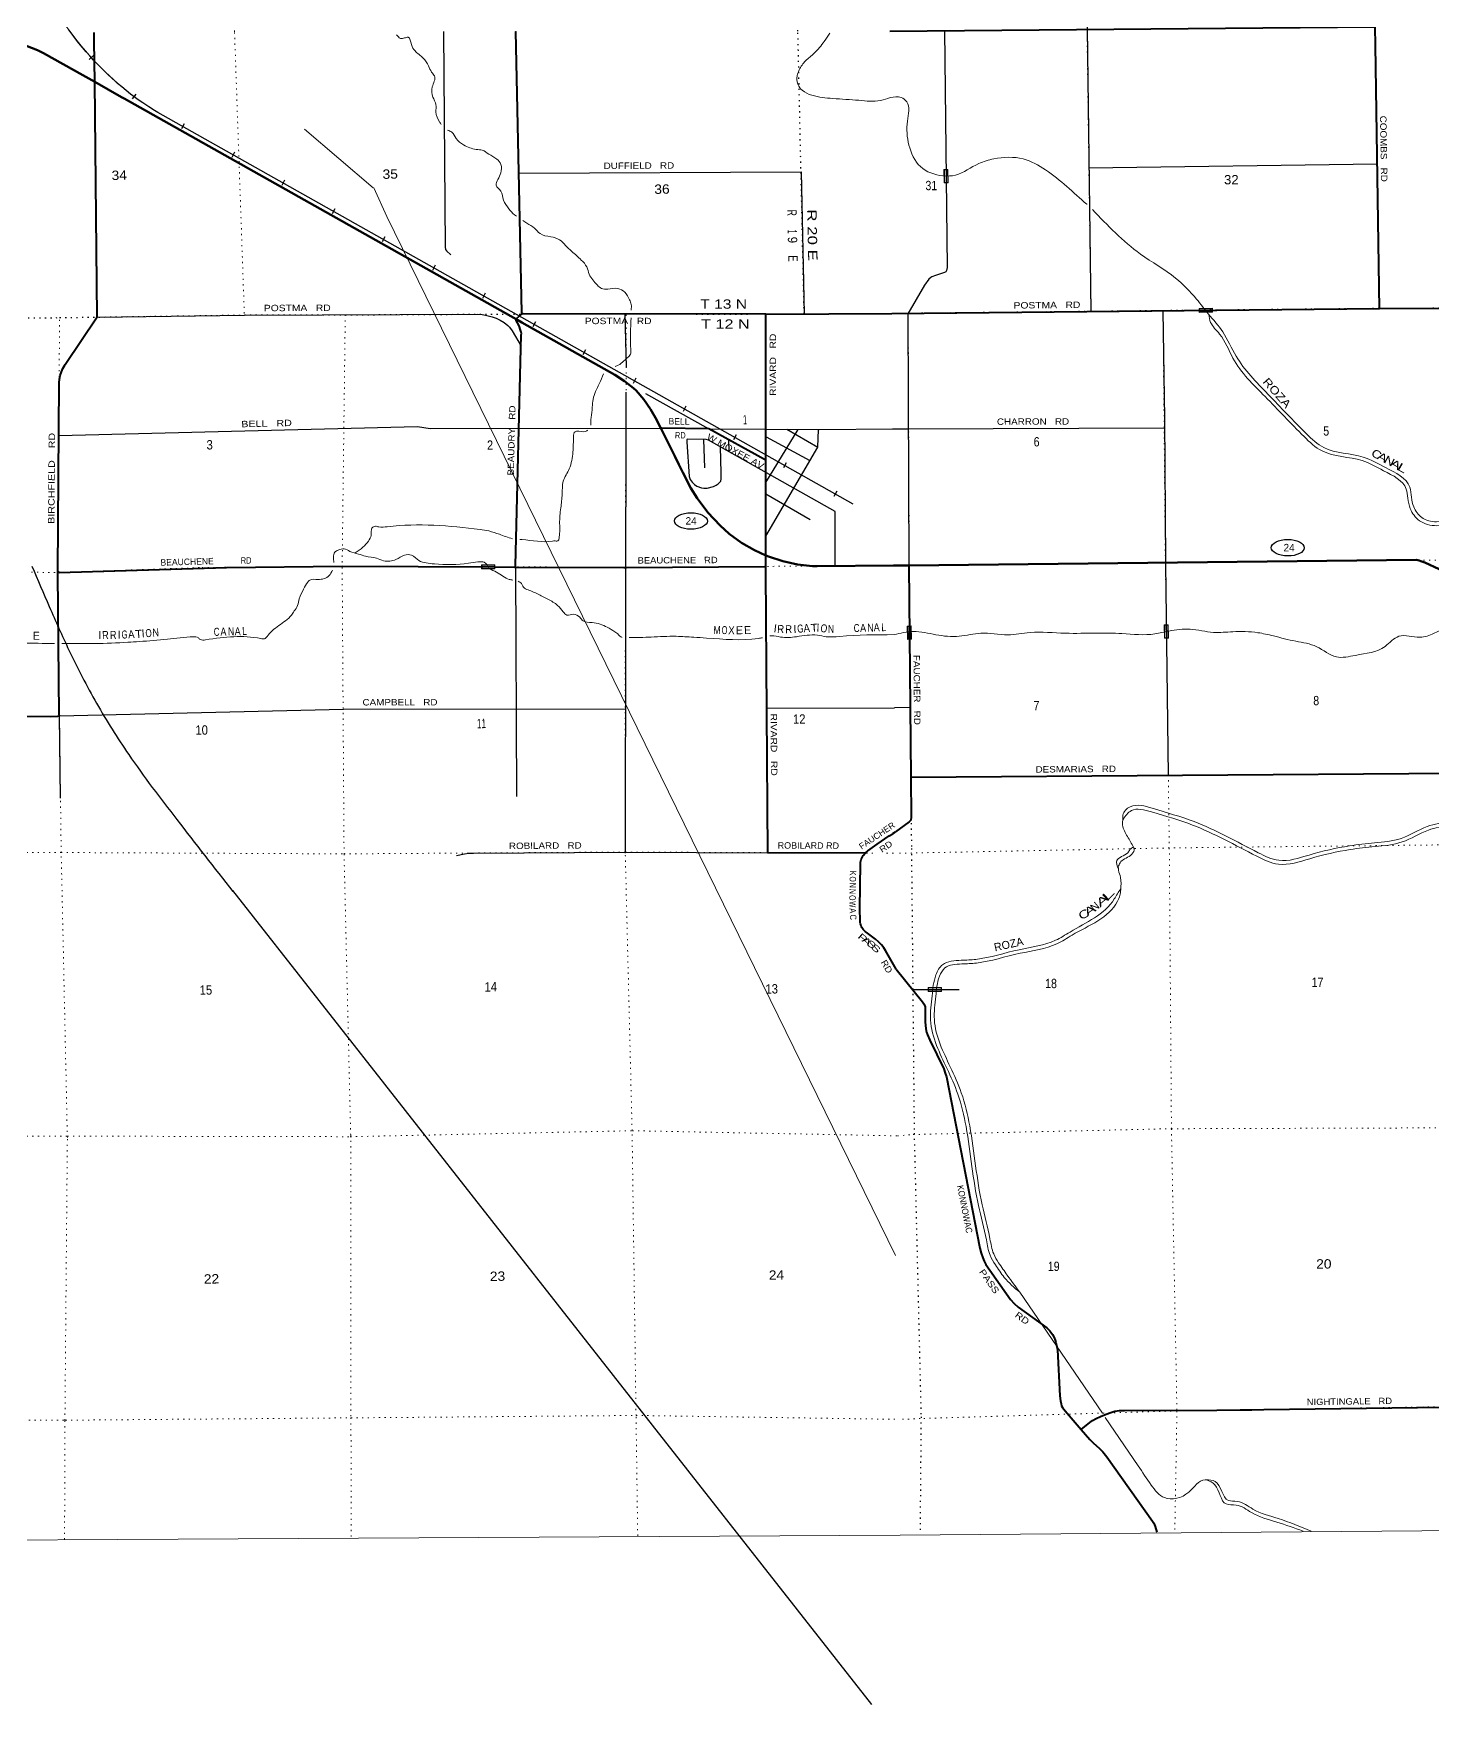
# Model space of a CAD drawing. Header units: feet. Extents: x -6 to 252658, y -374658 to -170635.
# Drawn here: x 141672 to 167890, y -369021 to -337694 of the extents above; entities that cross this region are included whole.
import ezdxf
from ezdxf.enums import TextEntityAlignment as Align

# ---------------------------------------------------------------- set-up
doc = ezdxf.new("R2010")
doc.units = ezdxf.units.FT
doc.header["$LTSCALE"] = 70
doc.linetypes.add('DOTTED', pattern=[1.5, 0.3, -1.2])
for name, color, linetype, lineweight in [('17', 7, 'Continuous', 25), ('23', 7, 'Continuous', 70), ('26', 7, 'Continuous', 40), ('27', 7, 'Continuous', 13), ('29', 7, 'Continuous', 25), ('30', 7, 'Continuous', 13), ('31', 7, 'Continuous', 13), ('34', 7, 'Continuous', 25), ('39', 7, 'Continuous', 13), ('4', 7, 'Continuous', 13), ('46', 7, 'Continuous', 13), ('6', 7, 'DOTTED', 25), ('61', 7, 'Continuous', 13), ('7', 7, 'DOTTED', 13)]:
    doc.layers.add(name, color=color, linetype=linetype, lineweight=lineweight)
doc.layers.add('41', color=7, linetype='Continuous')

msp = doc.modelspace()

# ---------------------------------------------------------------- linework, layer by layer
at = {"layer": '17'}
for centre, major_axis in [((153992.96, -346833.69), (-309.24, 1)), ((165175.39, -347334.66), (309.24, -1))]:
    msp.add_ellipse(centre, major_axis=major_axis, ratio=0.500121, dxfattribs=at)
at = {"layer": '23'}
msp.add_line((157788.35, -347668.7), (158076.24, -347665.64), dxfattribs=at)
for points in [[(142820.35, -338604.31), (142594.92, -338477.32), (141862.16, -338063.35), (141747.59, -338009.02), (141438.89, -337889.16), (141166.99, -337810.47), (140888.35, -337760.63), (140606.03, -337740.19), (140544.64, -337739.67), (138866.75, -337698.62), (138790.95, -337696.76)], [(150716.39, -343052.36), (143371.82, -338914.97), (143321.82, -338886.81), (142820.35, -338604.31)], [(153425.63, -345094.78), (153378.44, -345000.66), (153352.35, -344945.63), (153236.05, -344736.98), (153110.85, -344558.64), (152963.66, -344389.21), (152913.44, -344343.04), (152747.01, -344210.05), (152567.6, -344095.19), (150821.29, -343111.45), (150716.39, -343052.36)], [(155397.7, -347478.95), (155184.61, -347382.99), (154939.32, -347239.97), (154710.32, -347072.1), (154537.75, -346917.2), (154310.25, -346673.28), (154109.5, -346406.92), (153992.64, -346220.07), (153841, -345922.99), (153767.61, -345776.76), (153688.82, -345619.64), (153425.63, -345094.78)], [(157788.35, -347668.7), (156360.39, -347683.12), (156272.91, -347679.58), (155990.65, -347648.69), (155713.17, -347588.48), (155443.51, -347499.58), (155397.7, -347478.95)], [(158076.24, -347665.64), (167589.18, -347564.64), (167639.57, -347575.72), (167667.58, -347584.03), (167744.36, -347613.54), (168016.45, -347739.67)]]:
    msp.add_lwpolyline(points, dxfattribs=at)
at = {"layer": '26'}
for p, q in [((155398.1, -342954.86), (157755.85, -342946.04)), ((157755.87, -342946.04), (166889.49, -342851.72)), ((155397.7, -347478.95), (155397.85, -345695.98)), ((155397.68, -347688.5), (155397.7, -347478.95)), ((158076.24, -347665.64), (158113.26, -351637.64))]:
    msp.add_line(p, q, dxfattribs=at)
for points in [[(142820.35, -338604.31), (142811.96, -337841.23), (142809.25, -337675.37)], [(150821.63, -342952.75), (150821.11, -342928.2), (150710.86, -337659.83)], [(157719.46, -337651.49), (166805.39, -337567.62), (166816.91, -337923.05), (166887.51, -342853.75), (166889.49, -342851.72)], [(142127.48, -347778.01), (142127.52, -347772.23), (142152.11, -344246.06), (142159.1, -344176.15), (142173.36, -344107.35), (142194.73, -344040.43), (142222.99, -343976.1), (142257.81, -343915.08), (142267.17, -343900.9), (142868.71, -343005.01), (142820.35, -338604.31)], [(150716.39, -343052.36), (150716.39, -343045.48), (150776.71, -342995.44), (150796.63, -342976.51), (150821.63, -342952.75)], [(155398.1, -342954.86), (150846.63, -342952.76), (150821.63, -342952.75)], [(155397.85, -345695.98), (155397.94, -344762.84), (155397.99, -344206.25), (155397.99, -344181.25), (155397.99, -344156.25), (155398.1, -342954.86)], [(166889.49, -342851.72), (173650.15, -342821.75), (173714.61, -347571.06)], [(150706.88, -347696.49), (150707.54, -347669.71), (150813.99, -343344.23), (150814.61, -343319.2), (150808.67, -343294.23), (150800.26, -343258.9), (150775.24, -343173.53), (150716.39, -343074.92), (150716.39, -343052.36)], [(155397.85, -345695.98), (155371.36, -345681.35), (154327.81, -345105.33), (153448.25, -345095.04), (153425.63, -345094.78)], [(142127.48, -347778.01), (142153.53, -347796.51), (145287.1, -347706.66), (147456.16, -347682.52), (150305.7, -347693.12), (150688.19, -347696.43), (150706.88, -347696.49)], [(150706.88, -347696.49), (152736.45, -347702.94), (152781.57, -347703.08), (152786.45, -347702.88), (155368.69, -347688.66), (155397.68, -347688.5)], [(157258.3, -353061.01), (155431.77, -353053.04), (155397.67, -347782.67), (155397.68, -347688.5)], [(141321.9, -350493.3), (141994.93, -350497.19), (142129.43, -350489.24), (142158.9, -350488.51), (142154.18, -350462.77), (142127.92, -347822.23), (142127.48, -347778.01)], [(158113.26, -351637.64), (168291.47, -351561.67), (168312.99, -352902.64), (168727.55, -352902.88), (173708.6, -352911.16), (173709.87, -350378.87)], [(158113.26, -351637.64), (158120.21, -352383.95), (158112.41, -352440.49), (158102.67, -352454.14), (158081.24, -352475.59), (157822.7, -352663.6)], [(157484.87, -352892.39), (157708.83, -352735.89), (157775.61, -352695.56)], [(157775.61, -352695.56), (157776.7, -352694.9), (157822.7, -352663.6)], [(157258.3, -353061.01), (157292.45, -353028.56), (157306.33, -353017.16), (157484.87, -352892.39)], [(157840.4, -355236.04), (157638.83, -354887.34), (157607.38, -354837.38), (157561.35, -354777.47), (157509.31, -354722.7), (157451.83, -354673.67), (157275.96, -354542.32), (157274.62, -354541.43), (157254.64, -354527.24), (157236.26, -354511.03), (157219.67, -354493), (157205.05, -354473.33), (157192.57, -354452.23), (157182.37, -354429.95), (157174.55, -354406.73), (157169.2, -354382.82), (157166.37, -354358.47), (157166.11, -354333.97), (157166.18, -354332.48), (157154.83, -354099.35), (157170.18, -353258.06), (157171.74, -353230.97), (157176.11, -353204.19), (157183.27, -353178.01), (157193.12, -353152.73), (157205.56, -353128.61), (157220.45, -353105.93), (157225.81, -353098.88), (157258.3, -353061.01), (157258.3, -353061.01)], [(157840.4, -355236.04), (158175.71, -355652.96), (158334.03, -355848.22), (158358.28, -355886.08), (158369.97, -355911.42), (158379.71, -355942.62), (158381.41, -355976.3), (158381.74, -356213.32), (158385.56, -356295.52), (158401.5, -356387.88), (158406.99, -356414.45), (158424.53, -356465.14), (158471.43, -356565.95), (158731.4, -357105.69), (158758.71, -357181.67), (158779, -357255.86), (159408.13, -360465.48), (159429.98, -360561.51), (159460.01, -360643.74), (159484.54, -360705.78), (159521.4, -360769.67), (159983.07, -361429.9), (160046.7, -361500.3), (160126.81, -361569.06), (160664.04, -361961.37), (160719.92, -362014.05), (160767.47, -362080.85), (160795.91, -362138.84), (160817.34, -362189.53), (160829.04, -362232.42), (160842.68, -362283.12), (160858.56, -362371.2), (160907.16, -363234.46), (160917.7, -363327.19), (160927.44, -363383.73), (160939.13, -363418.83), (160956.67, -363451.97), (161006.15, -363512.68), (161304.33, -363866.25)], [(161304.33, -363866.25), (161467.47, -363730.99), (161519.79, -363695.69), (161587.99, -363656.69), (161667.88, -363619.65), (161740.78, -363589.64), (161839.35, -363551.41), (161934.63, -363523.4), (162020.56, -363510.46), (162114.92, -363505.52), (163845.32, -363502.13), (164287.03, -363497.37), (164503.57, -363492.86), (164729.46, -363489.2), (169049.97, -363431.59)], [(161304.33, -363866.25), (161304.33, -363866.25), (161468.16, -364049.56), (161536.36, -364117.8), (161639.63, -364211.39), (161711.72, -364283.53), (161784.61, -364374.6), (162639.66, -365580.13), (162667.47, -365622.01), (162690.32, -365681.51), (162722.73, -365788.62)]]:
    msp.add_lwpolyline(points, dxfattribs=at)
at = {"layer": '27'}
msp.add_line((157484.87, -352892.39), (157775.61, -352695.56), dxfattribs=at)
msp.add_lwpolyline([(157775.61, -352695.56), (157776.7, -352694.82), (157801.7, -352677.89)], dxfattribs=at)
at = {"layer": '29'}
for p, q in [((161449.68, -340214.22), (166848.59, -340135.6)), ((152755.82, -342953.3), (152777.69, -343954.13)), ((152774.23, -344418.05), (152760.21, -353038.75)), ((155397.81, -346114.2), (155999.55, -345115.44)), ((155397.91, -345111.41), (156399.96, -345118.12)), ((155790.5, -345114.04), (156368.79, -345449.33)), ((156399.96, -345118.12), (157770.72, -345108.89)), ((154227.43, -345303.27), (154245.75, -345834.38)), ((154710.52, -345538.04), (154700.45, -345311.02)), ((155399.6, -345257.46), (156220.39, -345702.14)), ((155397.8, -346325.63), (156228.54, -346803.56)), ((150706.88, -347696.49), (150720.84, -351995.4)), ((142180.63, -352031.16), (142158.9, -350488.51)), ((155414.25, -350345.05), (157806.66, -350334.11)), ((158101.05, -350327.74), (157806.66, -350334.11)), ((158146.33, -355616.43), (159020.06, -355618.7))]:
    msp.add_line(p, q, dxfattribs=at)
for points in [[(161376.5, -334856.44), (161414.39, -337592.21), (161485.92, -342906.92)], [(149353.12, -337658.55), (149385.2, -341703.37), (149394.34, -341744.56), (149410.35, -341772.01), (149495.57, -341843.86)], [(158746.47, -337642.01), (158791.59, -342081.57), (158779.29, -342137.25), (158768.01, -342159.82), (158744.4, -342176.5), (158578.14, -342229.94), (158508.62, -342259.11), (158490.57, -342268.14), (158452.29, -342301.23), (158371.1, -342412.48), (158057.5, -342951.9), (158076.24, -347665.64)], [(150766.38, -340312.78), (156056.96, -340286.55), (156113.63, -342952.78)], [(142865.53, -343010.91), (145624.56, -342972.6), (149992.36, -342958.87), (150079.26, -342964.59), (150145.58, -342973.74), (150265.55, -343004.51), (150339.96, -343030.94), (150420, -343069.84), (150493.17, -343115.6), (150559.29, -343166.61), (150591.51, -343202.54), (150641.82, -343268.89), (150808.81, -343554.72)], [(162835.21, -342893.59), (162865.38, -344908.96), (162884.95, -347592.03), (162885.52, -347640.56), (162937, -351601.64)], [(153143.56, -344443.18), (154327.81, -345105.33), (155397.91, -345111.41)], [(142145.23, -345233.14), (148866.09, -345064.39), (149103.92, -345101), (153425.63, -345094.78)], [(155397.73, -347120.08), (156368.79, -345449.33), (156384.86, -345118.22)], [(157770.72, -345108.89), (158049.89, -345107.75), (162868.06, -345090)], [(156692.67, -347679.76), (156692.31, -346656.74), (154321.27, -345318.31), (154279.9, -345304.41), (153923.19, -345296.64), (153916.51, -345311.45), (153917.56, -345348.65), (153958.44, -345998.09), (153978.25, -346052.75), (154017.13, -346107.66), (154058.29, -346148.84), (154102.04, -346179.11), (154188.64, -346210.61), (154236.66, -346219.77), (154294.66, -346215.89), (154415.03, -346185.45), (154465.34, -346164.85), (154502.46, -346136.63), (154549.95, -346084.78), (154556.81, -346043.59), (154557.02, -345928.39), (154546.99, -345445.73)], [(142158.9, -350488.51), (147482.85, -350362.35), (152764.57, -350357.41)], [(149601, -353105.85), (149748.81, -353071.62), (149833.42, -353060.18), (149920.32, -353060.18), (152758.25, -353040.73), (155431.77, -353053.04)]]:
    msp.add_lwpolyline(points, dxfattribs=at)
at = {"layer": '31'}
for p, q in [((158812.66, -340495.6), (158737.67, -340496.67)), ((158773.38, -340371.15), (158773.77, -340371.14)), ((158809.09, -340245.63), (158812.66, -340495.6)), ((162901.31, -348905.55), (162901.7, -348905.55)), ((162937.27, -348780.1), (162940.34, -349030.08)), ((162940.34, -349030.08), (162865.35, -349031)), ((158438.64, -355579.55), (158688.64, -355578.35)), ((158563.82, -355616.45), (158563.82, -355616.06)), ((158688.64, -355578.35), (158689, -355653.35))]:
    msp.add_line(p, q, dxfattribs=at)
for points in [[(158737.67, -340496.67), (158734.1, -340246.7), (158809.09, -340245.63)], [(162865.35, -349031), (162862.28, -348781.02), (162937.27, -348780.1)], [(158689, -355653.35), (158439, -355654.55), (158438.64, -355579.55)]]:
    msp.add_lwpolyline(points, dxfattribs=at)
for points in [[(158745.55, -340488.56), (158742.2, -340254.58), (158801.2, -340253.73), (158804.55, -340487.71)], [(162873.24, -349022.9), (162870.37, -348788.91), (162929.37, -348788.19), (162932.24, -349022.18)], [(158446.95, -355646.51), (158446.67, -355587.5), (158680.68, -355586.38), (158680.96, -355645.39)]]:
    msp.add_lwpolyline(points, close=True, dxfattribs=at)
at = {"layer": '34'}
for p, q in [((142797.46, -338107.03), (142715.91, -338181.75)), ((143588.23, -338835.16), (143520.61, -338922.7)), ((144497.31, -339387.02), (144443.02, -339483.39)), ((145442.04, -339922.21), (145387.75, -340018.58)), ((146377.5, -340446.19), (146323.22, -340542.56)), ((147322.24, -340981.37), (147267.95, -341077.75)), ((148257.7, -341505.35), (148203.41, -341601.72)), ((149202.43, -342040.54), (149148.15, -342136.91)), ((150137.9, -342564.51), (150083.61, -342660.88)), ((151082.63, -343099.7), (151028.34, -343196.07)), ((152018.09, -343623.68), (151963.8, -343720.05)), ((152962.83, -344158.86), (152908.54, -344255.23)), ((153898.29, -344682.84), (153844, -344779.21)), ((154843.02, -345218.03), (154788.73, -345314.4)), ((155778.49, -345742), (155724.2, -345838.37)), ((156723.22, -346277.19), (156668.93, -346373.56))]:
    msp.add_line(p, q, dxfattribs=at)
at = {"layer": '34', "lineweight": 13}
msp.add_line((154385.27, -345021.57), (156697.92, -346324.34), dxfattribs=at)
at = {"layer": '34'}
for points in [[(157034.32, -346515.11), (154384.72, -345022.53), (154383.27, -345021.71), (150724.79, -342960.79), (144003.69, -339174.62), (143940.48, -339135.87), (143831.44, -339067.78), (143723.67, -338997.87), (143616.95, -338925.1), (143575.17, -338894.07), (143492.47, -338830.19), (143410.07, -338764.64), (143329.64, -338697.71), (143249.85, -338629.6), (143171.54, -338560.45), (143094.02, -338489.29), (143018.47, -338416.75), (142943.91, -338343.53), (142870.13, -338268.29), (142798.17, -338192.51), (142727.36, -338115.2), (142658.16, -338036.02), (142590.29, -337956.66), (142523.56, -337875.77), (142458.46, -337793.01), (142394.69, -337710.06), (142332.38, -337626.07)], [(145404.28, -353758.08), (151874.04, -362005.77), (157379.03, -369020.79)]]:
    msp.add_lwpolyline(points, dxfattribs=at)
at = {"layer": '34', "lineweight": 13}
msp.add_lwpolyline([(144004.25, -339173.67), (150725.33, -342959.83), (154383.82, -345020.75)], dxfattribs=at)
for centre, radius, start, end in [((147197.35, -334101.4), 6006.17, 214.92066, 233.41506), ((147809.43, -332851.54), 7378.93, 235.38342, 238.957)]:
    msp.add_arc(centre, radius, start, end, dxfattribs=at)
at = {"layer": '34'}
msp.add_spline([(141642.1, -347680.49), (141968.63, -348439.25), (142335.71, -349252.7), (142854.61, -350251.63), (143456.72, -351211.61), (144359.09, -352432.25), (145408.53, -353779.07)], degree=3, dxfattribs=at)
at = {"layer": '39'}
for p, q in [((160153.87, -361290.64), (161702.68, -363558.6)), ((161756.16, -363636.91), (162374.93, -364542.99))]:
    msp.add_line(p, q, dxfattribs=at)
for points in [[(156596.01, -337690.69), (156491.25, -337842.2), (156302.47, -338066.82), (156141.1, -338206.82), (156022.09, -338376.59), (155976.53, -338529.6), (156077.25, -338759.82), (156260.51, -338852.66), (156652.1, -338913.58), (157139.77, -338947.55), (157546.97, -338952.08), (157727.76, -338895.81)], [(148476.83, -337717.49), (148548.06, -337786.04), (148626.23, -337779.34), (148692.33, -337766.71), (148753.57, -337902.79), (148822.69, -338020.72), (148974.18, -338156.03), (149077.62, -338301.79), (149132.7, -338419.84), (149187.42, -338491.69), (149144.91, -338696.96), (149156.44, -338887.71), (149213.7, -339027.84), (149214.77, -339164.44), (149280.42, -339350.7), (149313.61, -339398.88)], [(157727.76, -338895.81), (157930.06, -338894.47), (158035.57, -338974.49), (158049.62, -339336.74), (158076.7, -339785.46), (158292.25, -340190.66), (158714.29, -340362.98), (158951.34, -340349.33), (159385.17, -340133.07), (159669.64, -340044.63), (160218.45, -340047.02), (160638.86, -340253.58), (161409.85, -340896.65), (161410.93, -340897.61)], [(149431.61, -339506.32), (149510.62, -339547.6), (149593.76, -339663.4), (149731.09, -339782.76), (149970.44, -339867.08), (150082.9, -339884.19), (150205.81, -339955.45), (150354.96, -340048.59), (150431.96, -340148.37), (150429.2, -340307.1), (150374.02, -340432.13), (150344.76, -340536.84), (150431.9, -340650.6), (150479.34, -340816.93), (150582.92, -340980.77), (150686.09, -341092.38), (150724.66, -341119.01)], [(161516.4, -340992.79), (162417.23, -341830.03), (163075.53, -342280.6), (163465.85, -342674.56), (163688.28, -342956.68)], [(150840.74, -341199.16), (150915.99, -341251.12), (151063.14, -341344.27), (151164.23, -341445.85), (151365.26, -341504.39)], [(151365.26, -341504.39), (151528.17, -341561.25), (151641.32, -341666.74), (151758.55, -341780.24), (151938.32, -341941.42), (152039.63, -342071.12), (152086.83, -342207.32), (152238.86, -342410.93), (152315.58, -342474.55), (152432, -342485.6), (152624.48, -342475.91), (152751.37, -342543.12), (152840.75, -342686.99), (152873.53, -342775.1), (152872.37, -342879.2)], [(152870.77, -343022.7), (152864.12, -343618.93), (152858.78, -343705.35), (152799.16, -343776.18), (152735.41, -343830.97), (152631.77, -343914.23), (152572.23, -343936.86)], [(163688.28, -342956.68), (163957.1, -343289.29), (164207.36, -343742.57), (164804.23, -344455.23), (165528.09, -345199.26), (165850.56, -345456.8), (166592.29, -345635.06), (167008.57, -345831.58), (167462.92, -346198.96), (167493.17, -346389.99), (167537.39, -346570.87), (167686.3, -346767.15), (167962.59, -346847.85), (168639.03, -346575.63), (169037.36, -346422.01), (169226.49, -346436.86), (169327.58, -346852.88), (169338.51, -347114.49), (169549.52, -347290.24), (170116.55, -347304.59), (170537.06, -347156.86), (170887, -346989.47), (171134.48, -347009.97), (171488.64, -347225.02), (171924.3, -347538.17), (172233.46, -347864.24), (172237.82, -348258.76), (172270.89, -348522.24), (172457.5, -348673.99), (173139.92, -349124.39), (173561.71, -349455.75), (173915.56, -349823.79), (174242.11, -350268.51), (174417.01, -350633.72), (174370.93, -350829.28), (174257.56, -350938.74), (174171.6, -350981.58)], [(163694.46, -342964.33), (163730.37, -343109.85), (163898.79, -343328.51), (164149.35, -343782.33), (164752.24, -344502.17), (165480.98, -345251.22), (165819.05, -345521.22), (166568.92, -345701.44), (166971.09, -345891.29), (167397.99, -346236.48), (167424.48, -346403.8), (167472.84, -346601.61), (167644.5, -346827.86), (167966.23, -346921.84), (168664.69, -346640.76), (169047.72, -346493.04), (169170.45, -346502.67), (169257.93, -346862.7), (169269.87, -347148.42), (169523.42, -347359.6), (170127.63, -347374.89), (170563.84, -347221.65), (170900.11, -347060.8), (171112.25, -347078.37), (171449.99, -347283.44), (171878.06, -347591.14), (172163.77, -347892.47), (172167.87, -348263.52), (172204.93, -348558.83), (172416.04, -348730.5), (173098.95, -349181.22), (173514.63, -349507.78), (173861.88, -349868.96), (174181.81, -350304.66), (174343.21, -350641.69), (174307.51, -350793.21), (174216.69, -350880.9), (174140.38, -350918.93)], [(152356.26, -344072.66), (152273.47, -344262.85), (152157.41, -344553.13), (152144.54, -344701.9), (152121.97, -344892.94), (152115.05, -345033.62), (152115.05, -345038.83)], [(152061.68, -345130.21), (152014.7, -345157.52), (151850.37, -345150.74), (151820.64, -345162.18), (151797.43, -345197.07), (151790.92, -345253.7), (151780.05, -345538.74), (151712.33, -345854.72), (151599.84, -346088.72), (151579.66, -346327.96), (151553.63, -346589.34), (151531.82, -346876.8), (151531.35, -347071.67), (151521.87, -347142.07), (151518.1, -347172.23), (151506.27, -347198.45), (151482.3, -347210.71), (151446.15, -347204.99), (151400.05, -347209.41), (150828.19, -347180.18), (150788.33, -347177.42)], [(150646.43, -347167.28), (150402.21, -347083.4), (150205.15, -347020.81), (150040.47, -346994.11), (148303.08, -346940.76), (148144.65, -346944.13), (148078.37, -346932.65), (148032.35, -346947.11), (148004.67, -346997.57), (148001.49, -347104.07), (147948.16, -347208.99), (147844.79, -347326.4), (147702.01, -347432.69)], [(147301.91, -347608.9), (147292.64, -347509.95), (147318.01, -347419.33), (147379.88, -347380.63), (147496.02, -347355.52), (147598.68, -347402.85), (147763.55, -347453.66), (147896.24, -347492.7), (148097.11, -347531.15), (148231.88, -347580.21), (148464.36, -347556.11), (148624.19, -347476.39), (148758.57, -347475.23), (148895.76, -347576.5), (149028.47, -347619.56), (149185.07, -347638.3), (149822.8, -347626.78), (149999.11, -347601.16), (150117.5, -347608.17), (150213.48, -347731.04)], [(142204.45, -349130.05), (143442.14, -349108.05), (143657.33, -349092.71), (144181.81, -349051.45), (144670.85, -349005.06), (144757.22, -349020.38), (144795.59, -349054.21), (144897.94, -349061.36), (145932.71, -349036.38), (146000.93, -349039.81), (146028.9, -349025.51), (146048.76, -349001.23), (146267.77, -348794.43), (146506.91, -348597.51), (146558.46, -348520.73), (146619.84, -348419.75), (146652.93, -348290.9), (146733.74, -348109.4), (146810.93, -347978.16), (146852.77, -347941.64), (147003.11, -347930.3), (147117.3, -347913.24), (147213.13, -347856.17), (147272.84, -347756.02)], [(150212.44, -347730.48), (150347.59, -347791.01), (150470.57, -347870.31), (150587.37, -347929.57), (150652.89, -347940.06)], [(150753.71, -347963.32), (150816.64, -348007.95), (150873.47, -348093.85), (150915.76, -348115.58), (151114.98, -348198.24), (151310.33, -348299.01), (151493.77, -348415.96), (151599.01, -348535.59), (151669.7, -348597.26), (151787.9, -348580.17), (151908.71, -348639.39), (151971.42, -348707.16), (152140.13, -348735.84), (152423.65, -348825.81), (152564.7, -348908.97), (152637.35, -348964.59), (152691.88, -349012.34), (152697.76, -349014.62)], [(155473.79, -348986.69), (155507.72, -348984.07), (155670.38, -349008.79), (155973.19, -349002.17), (156362.09, -348974.71), (156528.79, -349003.41), (156777.46, -348997.25), (157798.12, -348964.36)], [(157798.12, -348964.36), (158157.46, -348905.83), (158582.27, -348965.41), (159020.82, -348994.71), (159424.24, -348937.68), (159929.15, -348968.55), (160346.79, -348925.51), (161006.27, -348937.24), (161593.23, -348935.35), (162069.75, -348944.27), (162686.94, -348950.23), (162949.68, -348896.15), (163345.33, -348863.33), (163784.19, -348920.8), (164145.91, -348910.35), (164614.48, -348927.37), (164906.63, -348987.83), (165325.85, -349087.71), (165718.97, -349189.78), (166086.94, -349380.58), (166444.44, -349352.04), (167003.42, -349183.26), (167258.64, -348994.36), (167650.84, -349013.9), (167917.36, -348937.64), (168365.67, -348759.54), (168936.86, -348785.94), (169377.8, -348849.44), (169643.03, -349020.8), (170144.32, -349452.28), (170618.42, -349606.14), (171014.45, -349607.54), (171371.59, -349727.96), (171600.8, -349732.48), (171825.68, -349708.84), (172147.92, -349763.06), (172449.16, -349922.38), (172981.5, -350161.59), (173349.15, -350411.33), (173649.68, -350685.11)], [(136169.34, -350994.58), (136330.24, -350955.2), (136520.35, -350899.33), (136628.02, -350818.04), (136653.29, -350715.37), (136664.72, -350638.93), (136674.45, -350600.68), (136686.23, -350568.44), (136724.32, -350566.1), (136826.67, -350573.25), (136932.89, -350562.29), (136972.49, -350497.67), (137026.28, -350451), (137100.38, -350436.3), (137190.73, -350447.57), (138801.33, -350445.76), (139396.94, -350434.61), (139772.02, -350435.39), (140233.03, -350395.27), (140515.02, -350290.38), (140706.34, -350134.05), (140761.28, -349978.89), (140767.57, -349757.85), (140773.21, -349454.46), (140764, -349303.87), (140781.36, -349215.33), (140791.13, -349183.1), (140798.98, -349160.94), (140810.87, -349142.75), (140832.89, -349136.54), (140868.97, -349134.22), (142063.69, -349130.96)], [(152834.39, -349019.15), (152838.35, -349019.11), (153247.46, -349011.57)], [(153247.46, -349011.57), (153716.68, -348995.48), (154043.75, -349012.75), (154284.56, -349028.76), (155255.39, -349034.46), (155333.52, -349022.32)], [(162086.04, -352422.96), (162084.26, -352348.53), (162224.37, -352190.97), (162636.49, -352218.94), (163419.98, -352467.53), (164622, -353052.11), (165006.79, -353194.65), (165576.28, -353095.64), (166334.05, -352923.13), (166801.77, -352867.46), (167298.77, -352783.35), (167790.78, -352560.69), (168213.11, -352488.66), (168620.29, -352515.77), (169533.45, -352218.43), (169873.61, -352157.9), (170431.4, -352162.29), (170923.07, -352116.33), (171492.76, -351795.17), (172635.83, -351012.62), (172837.79, -350947.43), (173200.61, -350984.88), (173791.64, -351045.76), (173897.74, -351011.29)], [(162085.69, -352432.62), (162245.15, -352262.54), (162623.35, -352288.21), (163393.95, -352532.71), (164594.47, -353116.56), (165000.18, -353266.85), (165590.05, -353164.3), (166345.99, -352992.2), (166811.75, -352936.77), (167319.38, -352850.86), (167811.43, -352628.18), (168216.72, -352559.06), (168629.12, -352586.51), (169550.5, -352286.5), (169879.52, -352227.95), (170434.39, -352232.32), (170944.45, -352184.64), (171529.79, -351854.65), (172667, -351076.12), (172845.27, -351018.57), (173193.43, -351054.51), (173799.19, -351116.91), (173919.37, -351077.87)], [(162286.9, -352945.84), (162172.23, -352747.94), (162082.01, -352535.81), (162086.52, -352409.44)], [(162003.43, -353360.61), (161971.51, -353197.88), (162177.92, -353051.96), (162218.53, -352993.86), (162282.81, -352938.78)], [(161999.42, -353319.68), (162032.83, -353240.26), (162228.3, -353102.07), (162297.56, -353002.98), (162285.71, -352942.6)], [(162046.42, -353740.83), (162041.4, -353515.2), (162005.31, -353379.8), (161999.42, -353319.68)], [(160153.87, -361290.64), (159864.2, -361012.78), (159698.4, -360774.92), (159599.78, -360599.16), (159527.93, -360306.08), (159379.54, -359664.32), (159258.44, -358931.63), (159148.09, -358186.49), (158992.67, -357576.13), (158788.6, -357093.89), (158596.57, -356665.04), (158483, -356186.22), (158511.24, -355734.71), (158582.71, -355342.02), (158706.45, -355150.92), (159058.33, -355068.6), (159331.88, -355050.65), (160143.66, -354869.49), (160824.93, -354694.43), (161096.69, -354538.34), (161925.33, -353919.56), (161982.76, -353822.11), (162046.22, -353731.74)], [(160153.87, -361290.64), (159921.18, -360972.12), (159757.78, -360737.69), (159665.5, -360573.23), (159596.03, -360289.86), (159448.24, -359650.71), (159327.6, -358920.79), (159216.81, -358172.69), (159059.2, -357553.73), (158852.78, -357065.94), (158663.16, -356642.46), (158553.51, -356180.2), (158580.85, -355743.19), (158649.07, -355368.32), (158749.87, -355212.65), (159068.66, -355138.07), (159341.85, -355120.15), (160160, -354937.57), (160851.55, -354759.86), (161135.2, -354596.94), (161986.53, -353961.22), (162046.41, -353741.4), (162046.4, -353727.16)], [(162374.93, -364542.99), (162616.15, -364905.75), (162864, -365141.63), (163321.2, -365039.96), (163630.23, -364808.43), (163649.95, -364808.79)], [(163645.12, -364808.32), (163816.06, -364838.05), (164065.47, -365194.71), (164227.95, -365211.3), (164523.2, -365356.36), (164996.93, -365534.96), (165615.63, -365767.94)], [(163651.09, -364808.94), (163812.2, -364903.84), (164023.2, -365260.76), (164208.35, -365279.66), (164495.35, -365420.67), (164973.2, -365600.82), (165462.52, -365769.05)]]:
    msp.add_spline(points, degree=3, dxfattribs=at)
at = {"layer": '4'}
msp.add_lwpolyline([(0, -183308.59), (31331.08, -183287.03), (62662.1, -183222.4), (93993, -183114.66), (125323.73, -182963.82), (156654.22, -182769.89), (187984.4, -182532.85), (219314.24, -182252.73), (250643.68, -181929.51), (252658.04, -364975.08), (221076.83, -365300.9), (189495.2, -365583.27), (157911.89, -365844.7), (126330.92, -366017.71), (94748.41, -366169.75), (63165.7, -366278.36), (31582.88, -366343.53), (0, -366365.25)], close=True, dxfattribs=at)
at = {"layer": '46'}
msp.add_line((146752.17, -339488.06), (148040, -340587.47), dxfattribs=at)
msp.add_lwpolyline([(148050.01, -340590.59), (148291.28, -341127.82), (157823.36, -360599.71)], dxfattribs=at)
at = {"layer": '6'}
for points in [[(156113.63, -342952.78), (155997.19, -337651.63), (155995.53, -335986.4)], [(189306.34, -342700.3), (188097.36, -342718.34), (184223.83, -342729.97), (182788.47, -342723.4), (178858.9, -342757.55), (177433.17, -342712.66), (173650.15, -342821.75), (172273.77, -342824.62), (168230.1, -342845.35), (166889.49, -342851.72), (162842.18, -342892.22), (161485.92, -342906.92), (157755.85, -342946.04)], [(135508.89, -342904.13), (136889.15, -342950.41), (140102.17, -343027.46), (142162, -343021.93), (145625.07, -342971.08), (147515.51, -342968.62), (150821.09, -342953.79), (150826.97, -342953.79)], [(154088.62, -342953.92), (156113.63, -342952.78), (157755.85, -342946.06)], [(158057.36, -342942.93), (158076.24, -347665.64), (158124.02, -352970.3), (158175.36, -358310.49), (158303.94, -363626.03), (158285.69, -365819.65)]]:
    msp.add_lwpolyline(points, dxfattribs=at)
at = {"layer": '61'}
for p, q in [((163515.48, -342848.19), (163765.47, -342845.53)), ((163640.87, -342884.36), (163640.87, -342883.97)), ((163765.47, -342845.53), (163766.27, -342920.53)), ((150069.91, -347655.1), (150319.91, -347655.1)), ((150319.91, -347655.1), (150319.91, -347730.1)), ((158087.28, -348926.86), (158087.67, -348926.85)), ((158122.26, -348801.13), (158127.29, -349051.08)), ((158127.29, -349051.08), (158052.3, -349052.59))]:
    msp.add_line(p, q, dxfattribs=at)
for points in [[(163766.27, -342920.53), (163516.28, -342923.19), (163515.48, -342848.19)], [(150319.91, -347730.1), (150069.91, -347730.1), (150069.91, -347655.1)], [(158052.3, -349052.59), (158047.27, -348802.64), (158122.26, -348801.13)]]:
    msp.add_lwpolyline(points, dxfattribs=at)
for points in [[(163524.19, -342915.1), (163523.56, -342856.09), (163757.56, -342853.6), (163758.19, -342912.61)], [(150311.91, -347663.1), (150077.91, -347663.1), (150077.91, -347722.1), (150311.91, -347722.1)], [(158060.13, -349044.43), (158055.42, -348810.47), (158114.42, -348809.28), (158119.13, -349043.24)]]:
    msp.add_lwpolyline(points, close=True, dxfattribs=at)
at = {"layer": '7'}
for p, q in [((152780.83, -342987.17), (152780.95, -342954.65)), ((162883.09, -347600.22), (162838.97, -342892.31)), ((157659.88, -353062.39), (157825.42, -353063.19))]:
    msp.add_line(p, q, dxfattribs=at)
for points in [[(161274.74, -320056.26), (161306.63, -321566.49), (161328.18, -326969.24), (161338.76, -332287.52), (161414.32, -337611.48), (161485.92, -342906.92)], [(166889.49, -342851.72), (166805.39, -337567.62), (166718.72, -332240.64), (166688, -326843.06), (166657.24, -321551.37), (166647.31, -320017.83)], [(145387.67, -328645.35), (145413.33, -332391.87), (145440.36, -337674.22), (145623.88, -342968.74)], [(150821.12, -342963.2), (150711.91, -337671.93), (150677.23, -332430.1)], [(142255.44, -365924.56), (142261.63, -363691.21), (142307.16, -358391.21), (142191.75, -353048.21), (142128.31, -347806.52), (142160.82, -343021.94)], [(147514.32, -342968.62), (147456.75, -347702.73), (147492.29, -353073.92), (147616.32, -358345.24), (147621.5, -363646.11), (147626.48, -365890.65)], [(152763.42, -347752.61), (152763.42, -347743.9), (152780.04, -343202.97)], [(137644.95, -347750.77), (142136.14, -347799.43), (144833.14, -347705.9), (147480.52, -347681.1), (150068.29, -347691.07)], [(150320.89, -347692.04), (152799.92, -347701.59), (156305.9, -347678.45)], [(157788.35, -347668.7), (158099.51, -347664.19), (162890.23, -347612.72), (168219.76, -347562.77), (173714.61, -347571.06), (178955.72, -347513.62), (184284.96, -347530.57), (189346.12, -347520.71)], [(162883.09, -347600.22), (162956.46, -352962.37), (162996.58, -358226.1), (163099.3, -363515.58), (163059.42, -365786.24)], [(152994.83, -365855.51), (152963.73, -363604.81), (152889.61, -358259.82), (152762.09, -353062.28), (152763.42, -347752.61)], [(135196.53, -353047.02), (136924.26, -353049.61), (142189.4, -353048.22), (147492.29, -353073.92), (152762, -353038.76), (157478.03, -353061.51)], [(189390.15, -352854.56), (184233.18, -352845.24), (178988.78, -352865.97), (173708.6, -352911.16), (168312.99, -352902.64), (162956.46, -352962.37), (158131.93, -353057.13), (157825.42, -353063.19)], [(133979.31, -358342.27), (136819.87, -358351.33), (142309.51, -358365.4), (147608.99, -358375.51), (152895.7, -358263.7), (157861.85, -358359.45)], [(157861.85, -358359.45), (158155.06, -358334.19), (162996.58, -358226.1), (168287.25, -358209.08), (173652.4, -358201.64), (178932.69, -358154.5), (184175.61, -358182.08), (189434.08, -358178.12)], [(138647.65, -363673.44), (142274.24, -363689.85), (147621.5, -363646.11), (152964.9, -363601.27), (157898.4, -363674.48)], [(189477.98, -363497.38), (184168.09, -363500.48), (178875.19, -363497.38), (173606.05, -363461.92), (168347.03, -363432.42), (163099.3, -363515.58), (158290.41, -363659.88), (157898.4, -363674.48)]]:
    msp.add_lwpolyline(points, dxfattribs=at)

# ---------------------------------------------------------------- texts
at = {"layer": '17'}
for p in [(153995.86, -346902), (165201.44, -347402.97)]:
    msp.add_text('24', height=140, dxfattribs=at).set_placement(p, align=Align.CENTER)
at = {"layer": '27'}
for s, height, rotation, width, p in [('COOMBS   RD', 120, 270.82, 1.15, (166905.72, -339236.26)), ('POSTMA   RD', 120, 359.974, 1.2, (152002.43, -343143.4)), ('POSTMA   RD', 120, 0.592, 1.2, (160039, -342852.32)), ('RIVARD   RD', 120, 89.995, 1.2, (155587.96, -344487.75)), ('BEAUDRY   RD', 120, 88.59, 1.15, (150673.04, -345981.73)), ('BIRCHFIELD    RD', 120, 89.6, 1.25, (142065.12, -346887.41)), ('RD', 120, 359.33, 0.8, (153691.02, -345284.46)), ('W MOXEE AV', 120, 331.102, 1.15, (154277.23, -345293.5)), ('RD', 120, 0.638, 0.8, (145556.94, -347633.65)), ('BEAUCHENE   RD', 120, 0.316, 1.1, (152992.99, -347632.07)), ('FAUCHER   RD', 120, 270.534, 1.15, (158161.89, -349344.42)), ('RIVARD   RD', 120, 270.371, 1.2, (155484.89, -350443.32)), ('DESMARIAS   RD', 120, 0.428, 1.15, (160450.53, -351550.19)), ('FAUCHER', 114, 34.099, 1.05, (157190.56, -352995.69)), ('ROBILARD RD', 120, 359.761, 1.05, (155616.71, -352974.23)), ('RD', 114, 34.102, 1.15, (157572.43, -353054.1)), ('N', 120, 269.1, 0.65, (156965.18, -353615.01)), ('O', 120, 269.1, 0.65, (156967.05, -353495.85)), ('K', 120, 268.028, 0.7, (156970.79, -353386.24)), ('O', 120, 269.1, 0.65, (156961.56, -353845.76)), ('W', 120, 271.609, 0.6, (156959.68, -353964.91)), ('N', 120, 269.1, 0.65, (156963.37, -353730.38)), ('A', 120, 273.449, 0.8, (156963.41, -354095.27)), ('C', 120, 273.101, 0.7, (156970.58, -354214.22)), ('P', 120, 319.382, 1.65, (157106.18, -354636.84)), ('A', 120, 321.773, 1.65, (157181.75, -354704.14)), ('S', 120, 322.944, 1.55, (157271.18, -354766.11)), ('S', 120, 320.374, 1.65, (157350.74, -354833.96)), ('RD', 120, 300.013, 1.1, (157545.9, -355105.47)), ('KONNOWAC', 120, 281.09, 0.95, (158977.46, -359297.45)), ('PASS', 120, 304.963, 1.2, (159385.85, -360910.41)), ('RD', 120, 323.861, 1.2, (160052.35, -361744.25)), ('NIGHTINGALE   RD', 120, 0.764, 1.1, (165533.05, -363408.48))]:
    msp.add_text(s, height=height, rotation=rotation, dxfattribs=dict(at, width=width)).set_placement(p)
for s, rotation, p in [('BELL', 359.33, (153572.29, -345023.61)), ('BEAUCHENE', 1.642, (144054.13, -347671.99))]:
    msp.add_text(s, height=120, rotation=rotation, dxfattribs=at).set_placement(p)
at = {"layer": '30'}
for s, rotation, width, p in [('DUFFIELD   RD', 0.284, 1.15, (152356.5, -340234.9)), ('POSTMA   RD', 0.18, 1.2, (145990.25, -342901.45)), ('CHARRON   RD', 0.211, 1.15, (159726.2, -345031.57)), ('BELL   RD', 1.438, 1.25, (145568.14, -345077.17)), ('CAMPBELL   RD', 0.054, 1.15, (147838.09, -350292.02)), ('ROBILARD   RD', 0.382, 1.15, (150581.92, -352983.3))]:
    msp.add_text(s, height=120, rotation=rotation, dxfattribs=dict(at, width=width)).set_placement(p)
at = {"layer": '41'}
for s, rotation, width, p in [('ROZA', 311.423, 1.2, (164697.08, -344231.57)), ('R', 1.176, 0.85, (142960.03, -349047.92)), ('R', 1.176, 0.85, (143106.09, -349044.92)), ('G', 1.176, 0.7, (143326.16, -349037.43)), ('A', 3.95, 0.9, (143450.08, -349034.77)), ('T', 4.342, 1.05, (143583.47, -349029.23)), ('I', 4.47, 0.95, (143705.87, -349018.71)), ('O', 4.47, 0.75, (143776.48, -349013.95)), ('N', 4.519, 0.85, (143906.53, -349000.79)), ('C', 1.342, 0.75, (145052.09, -348987.73)), ('A', 1.342, 0.85, (145176.01, -348984.75)), ('N', 1.357, 0.8, (145319.39, -348980.15)), ('A', 1.424, 0.85, (145443.03, -348978.53)), ('L', 1.424, 0.8, (145584.78, -348972.13)), ('M', 358.182, 0.8, (154411.61, -348951.2)), ('O', 358.422, 0.7, (154565.84, -348952.27)), ('X', 358.423, 0.9, (154689.75, -348955.78)), ('R', 356.494, 0.9, (155604.91, -348929.04)), ('R', 1.251, 0.9, (155759.94, -348937.8)), ('G', 4.066, 0.75, (155989.73, -348929.39)), ('A', 4.133, 0.9, (156106.87, -348920.36)), ('T', 4.759, 1.1, (156241.22, -348916.39)), ('I', 357.806, 0.85, (156346.54, -348904.61)), ('O', 351.877, 0.8, (156412.4, -348911.5)), ('N', 1.274, 0.8, (156560.97, -348933.24)), ('C', 1.766, 0.75, (157044.87, -348916.69)), ('A', 1.766, 0.85, (157163.89, -348914.39)), ('N', 1.781, 0.8, (157299.15, -348908.85)), ('A', 1.926, 0.85, (157417.9, -348904.6)), ('L', 1.926, 0.8, (157562.86, -348900.32))]:
    msp.add_text(s, height=150, rotation=rotation, dxfattribs=dict(at, width=width)).set_placement(p)
for s, rotation, width, p in [('C', 333.211, 1.25, (166806.78, -345648.72)), ('A', 332.246, 1.4, (166917.11, -345706.01)), ('N', 332.246, 1.3, (167047.28, -345774.51)), ('A', 329.644, 1.45, (167161.31, -345838.1)), ('L', 330.183, 1.55, (167286.76, -345905.12)), ('A', 39.991, 1.75, (161748.39, -354006.33)), ('L', 44.547, 2.1, (161861.11, -353893.66)), ('C', 32.457, 1.4, (161396.03, -354267.48)), ('A', 34.586, 1.6, (161509.11, -354193.17))]:
    msp.add_text(s, height=150, rotation=rotation, dxfattribs=dict(at, width=width)).set_placement(p, align=Align.CENTER)
for s, rotation, p in [('E', 0.302, (141658.47, -349060.06)), ('I', 1.176, (142889.25, -349049.17)), ('I', 1.176, (143252.15, -349041.92)), ('E', 0.423, (154833.82, -348955.89)), ('E', 0.833, (154987.51, -348954.54)), ('I', 353.192, (155536.74, -348916.94)), ('I', 1.844, (155915.73, -348934.59)), ('ROZA', 12.683, (159691.15, -354902.76))]:
    msp.add_text(s, height=150, rotation=rotation, dxfattribs=at).set_placement(p)
msp.add_text('N', height=150, rotation=40.199, dxfattribs=at).set_placement((161609.13, -354120.51), align=Align.CENTER)
at = {"layer": '6'}
for s, rotation, width, p in [('R', 271.258, 0.7, (155797.72, -340998.51)), ('R 20 E', 271.258, 1.35, (156169.53, -340993.82)), ('1', 271.258, 0.45, (155801.65, -341374.17)), ('9', 271.258, 0.9, (155807.53, -341508.69)), ('E', 271.258, 0.75, (155816.01, -341854.91)), ('T 13 N', 359.974, 1.25, (154166.91, -342854.29)), ('T 12 N', 359.974, 1.3, (154181.47, -343229.31))]:
    msp.add_text(s, height=175, rotation=rotation, dxfattribs=dict(at, width=width)).set_placement(p)
at = {"layer": '7'}
for s, rotation, width, p in [('34', 1, 1.1, (143136.84, -340442.3)), ('35', 1, 1.1, (148215.28, -340420.57)), ('36', 1, 1.1, (153307.97, -340702.68)), ('1', 0.995, 0.45, (154972.45, -345021.9)), ('3', 1.004, 0.9, (144916.51, -345494.21)), ('2', 1.004, 0.9, (150170.64, -345499.88)), ('11', 0.999, 0.65, (149983.77, -350719.24)), ('12', 1.002, 0.9, (155905.49, -350635.98)), ('10', 1, 0.9, (144707.83, -350841.66)), ('15', 1.002, 0.9, (144787.22, -355716.21)), ('14', 1.002, 0.9, (150125.82, -355655.56)), ('13', 1.002, 0.9, (155390.08, -355694.28)), ('24', 0.999, 1.1, (155453.14, -361057.71)), ('22', 0.999, 1.1, (144865.88, -361131.29)), ('23', 0.999, 1.1, (150225.75, -361080.84))]:
    msp.add_text(s, height=175.6, rotation=rotation, dxfattribs=dict(at, width=width)).set_placement(p)
for s, width, p in [('31', 0.85, (158386.5, -340632.14)), ('32', 1.05, (163982.27, -340523.16)), ('5', 0.85, (165841.16, -345232.49)), ('6', 0.85, (160414.74, -345435.62)), ('7', 0.85, (160411.12, -350383.43)), ('8', 0.85, (165654.06, -350287.89)), ('18', 0.85, (160629.57, -355590.69)), ('17', 0.85, (165622.69, -355569.61)), ('19', 0.85, (160680.17, -360892.6)), ('20', 1.1, (165709.2, -360847.12))]:
    msp.add_text(s, height=175, dxfattribs=dict(at, width=width)).set_placement(p)

doc.saveas('drawing.dxf')
